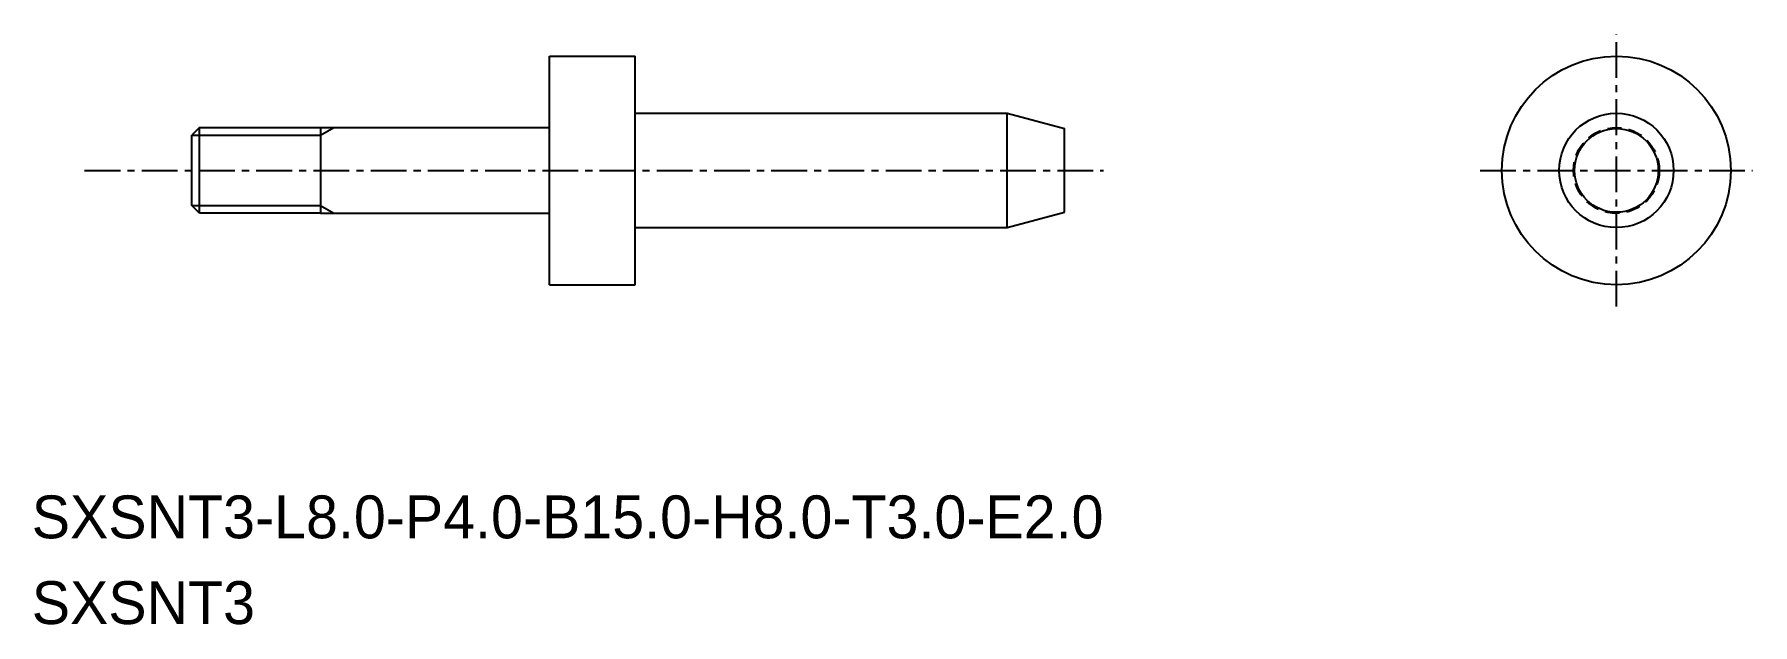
# Model space of a CAD drawing. Extents: x -1898 to -1838, y -535.3 to -514.7.
import ezdxf

# ---------------------------------------------------------------- set-up
doc = ezdxf.new("R2010")
doc.units = 0
doc.linetypes.add('CENTER', pattern=[2, 1.25, -0.25, 0.25, -0.25])
doc.linetypes.add('DASHED', pattern=[0.75, 0.5, -0.25])
doc.layers.get('0').update_dxf_attribs({"linetype": 'CONTINUOUS'})
doc.layers.add('CENTER', color=1, linetype='CENTER')

msp = doc.modelspace()

# ---------------------------------------------------------------- linework, layer by layer
at = {"color": 7, "linetype": 'CONTINUOUS'}
for p, q in [((-1880.019, -523.428), (-1880.019, -515.428)), ((-1880.019, -515.428), (-1877.019, -515.428)), ((-1877.019, -523.428), (-1877.019, -515.428)), ((-1877.019, -517.428), (-1864.019, -517.428)), ((-1864.019, -521.428), (-1864.019, -517.428)), ((-1892.248, -517.928), (-1892.519, -518.199)), ((-1892.519, -520.658), (-1892.519, -518.199)), ((-1892.248, -517.928), (-1888.019, -517.928)), ((-1892.248, -520.928), (-1892.248, -517.928)), ((-1888.019, -517.928), (-1880.019, -517.928)), ((-1888.019, -517.928), (-1888.019, -520.928)), ((-1862.019, -520.893), (-1862.019, -517.964)), ((-1892.248, -520.928), (-1892.519, -520.658)), ((-1888.019, -520.928), (-1892.248, -520.928)), ((-1888.019, -520.928), (-1880.019, -520.928)), ((-1877.019, -521.428), (-1864.019, -521.428)), ((-1880.019, -523.428), (-1877.019, -523.428))]:
    msp.add_line(p, q, dxfattribs=at)
for p, q in [((-1864.019, -517.428), (-1862.019, -517.964)), ((-1864.019, -521.428), (-1862.019, -520.893))]:
    msp.add_line(p, q)
at = {"color": 3, "linetype": 'CONTINUOUS'}
for p, q in [((-1892.519, -518.199), (-1888.019, -518.199)), ((-1888.019, -518.199), (-1887.55, -517.928)), ((-1892.519, -520.658), (-1888.019, -520.658)), ((-1888.019, -520.658), (-1887.55, -520.928))]:
    msp.add_line(p, q, dxfattribs=at)
for radius in [4, 2, 1.464]:
    msp.add_circle((-1842.725, -519.428), radius)
at = {"color": 3, "linetype": 'DASHED'}
msp.add_circle((-1842.725, -519.428), 1.5, dxfattribs=at)
at = {"layer": 'CENTER', "color": 1, "linetype": 'CENTER'}
for p, q in [((-1842.725, -524.19), (-1842.725, -514.667)), ((-1896.265, -519.428), (-1860.649, -519.428)), ((-1847.487, -519.428), (-1837.963, -519.428))]:
    msp.add_line(p, q, dxfattribs=at)

# ---------------------------------------------------------------- texts
for s, p in [('SXSNT3-L8.0-P4.0-B15.0-H8.0-T3.0-E2.0', (-1898.112, -532.3)), ('SXSNT3', (-1898.112, -535.3))]:
    msp.add_text(s, height=1.5).set_placement(p)

doc.saveas('drawing.dxf')
